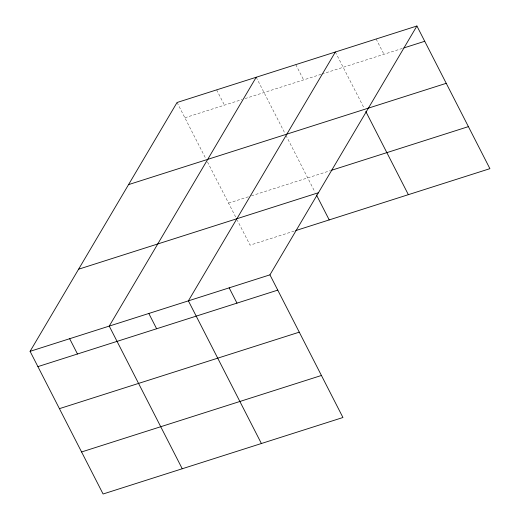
<?xml version="1.0" encoding="UTF-8"?>
<svg xmlns="http://www.w3.org/2000/svg" width="520" height="520" viewBox="0 0 520 520"><rect width="100%" height="100%" fill="white"/><g stroke="black" fill="none" stroke-linecap="round" stroke-linejoin="round"><path stroke-width="0.39" stroke-dasharray="2.6 1.95" d="M184.88 117.773L241.963 99.567M245.005 98.599L321.106 74.328M321.867 74.081L402.415 48.399M228.553 203.119L248.339 196.807M251.388 195.839L330.538 170.593M294.203 231.075L250.061 245.154L237.302 220.214M376.135 39.007L383.955 54.282M335.361 52.007L364.325 108.609M295.783 64.63L303.602 79.911M256.211 77.246L284.811 133.14M285.909 135.285L314.997 192.127M216.639 89.869L224.458 105.151M177.06 102.492L205.66 158.386M207.5 161.974L235.846 217.367"/><path stroke-width="0.78" d="M416.91 26L269.939 274.846L342.94 417.508L103.09 494L30.088 351.338L177.06 102.492L416.91 26L489.912 168.662L295.731 230.588M256.211 77.246L109.239 326.099L182.24 468.76M335.361 52.007L188.389 300.853L261.391 443.515M403.956 47.905L424.729 41.282M128.564 184.613L368.407 108.121M367.77 108.342L446.238 83.317M331.298 170.352L468.403 126.627M78.591 269.217L318.435 192.725M30.088 351.338L269.939 274.846M37.908 366.62L277.758 290.127M59.416 408.655L299.267 332.163M81.582 451.965L321.425 375.473M365.8 111.488L408.363 194.669M316.453 194.974L329.212 219.908M229.164 287.853L236.983 303.134M148.811 313.476L156.631 328.757M69.66 338.715L77.48 353.997"/></g></svg>
